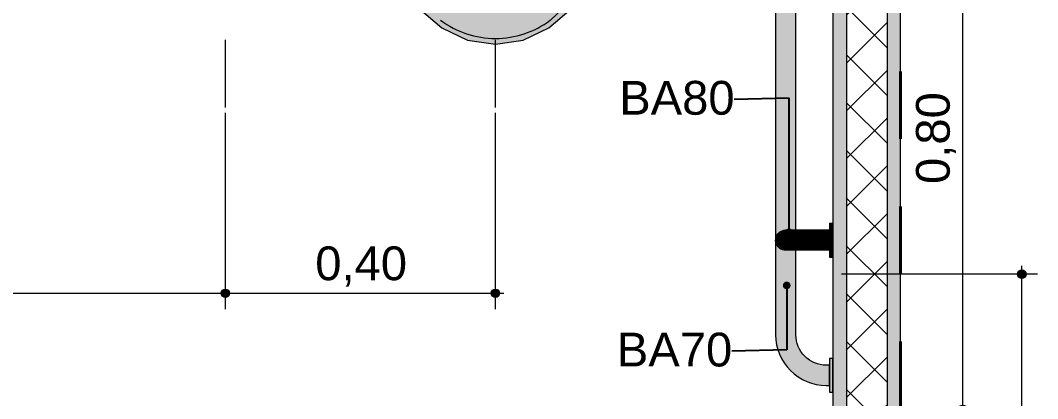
# Model space of a CAD drawing. Header units: metres. Extents: x -1.4 to 64, y -2.2 to 1.7.
# Drawn here: x 49.308 to 50.815, y -0.938 to -0.378 of the extents above; entities that cross this region are included whole.
import ezdxf

# ---------------------------------------------------------------- set-up
doc = ezdxf.new("R2010")
doc.units = ezdxf.units.M
doc.header["$MEASUREMENT"] = 0
doc.linetypes.add('Dashed', pattern=[0.035, 0.0225, -0.0125])
for name, color, linetype, lineweight in [('0_Caneta_No__1', 7, 'Continuous', 40), ('NOTAS-DETALHAMENTO.EXEC_Caneta_No__1', 7, 'Continuous', 40), ('NOTAS-DETALHAMENTO.EXEC_Caneta_No__241', 7, 'Continuous', 13), ('PAREDE CONSTRUIR_Caneta_No__241', 7, 'Continuous', 13), ('PAREDE CONSTRUIR_Caneta_No__255', 255, 'Continuous', 0), ('PAREDE CONSTRUIR_Caneta_No__83', 84, 'Continuous', 0)]:
    doc.layers.add(name, color=color, linetype=linetype, lineweight=lineweight)
for name, color, linetype, lineweight, true_color in [('0_Caneta_No__167', 7, 'Continuous', 0, 0x0035d5), ('0_Caneta_No__25', 7, 'Continuous', 13, 0x982312), ('EIXO HIDRÁULICO - Executivo.EXEC_Caneta_No__167', 7, 'Continuous', 0, 0x0035d5), ('LOUCAS-METAIS.ARQ_Caneta_No__18', 7, 'Continuous', 0, 0xdfdfdf), ('LOUCAS-METAIS.ARQ_Caneta_No__96', 7, 'Continuous', 0, 0xb6b6b6)]:
    doc.layers.add(name, color=color, linetype=linetype, lineweight=lineweight, true_color=true_color)
doc.styles.add('GENERATED_STYLE_1', font='arial.ttf')
doc.dimstyles.new('GENERATED_STYLE__1', dxfattribs={"dimtxt": 0.05, "dimasz": 0.02375, "dimexe": 0.18, "dimexo": 0.267183, "dimgap": 0, "dimtad": 1, "dimzin": 0, "dimdsep": 46, "dimtxsty": 'GENERATED_STYLE_1', "dimblk": 'ARROWHEAD_11', "dimblk1": 'ARROWHEAD_11', "dimblk2": 'ARROWHEAD_11', "dimcen": 0.09, "dimclrd": 256, "dimclre": 256, "dimclrt": 256, "dimadec": 0, "dimazin": 0, "dimtfac": 1, "dimtdec": 4, "dimtmove": 0, "dimatfit": 3, "dimfxl": 0, "dimtolj": 1, "dimtzin": 0, "dimarcsym": 0})
doc.dimstyles.new('GENERATED_STYLE__3', dxfattribs={"dimtxt": 0.05, "dimasz": 0.02375, "dimexe": 0.18, "dimexo": 0.267183, "dimgap": 0, "dimtad": 1, "dimtih": 1, "dimtoh": 1, "dimzin": 0, "dimdsep": 46, "dimtxsty": 'GENERATED_STYLE_1', "dimblk": 'ARROWHEAD_11', "dimblk1": 'ARROWHEAD_11', "dimblk2": 'ARROWHEAD_11', "dimcen": 0.09, "dimclrd": 256, "dimclre": 256, "dimclrt": 256, "dimadec": 0, "dimazin": 0, "dimtfac": 1, "dimtdec": 4, "dimtmove": 0, "dimatfit": 3, "dimfxl": 0, "dimtolj": 1, "dimtzin": 0, "dimarcsym": 0})
doc.dimstyles.new('GENERATED_STYLE__4', dxfattribs={"dimtxt": 0.18, "dimasz": 0.0228, "dimexe": 0.18, "dimexo": 0.0625, "dimgap": 0, "dimtad": 0, "dimtih": 1, "dimtoh": 1, "dimdec": 4, "dimzin": 0, "dimdsep": 46, "dimcen": 0.09, "dimadec": 0, "dimazin": 0, "dimtfac": 1, "dimtdec": 4, "dimtmove": 0, "dimatfit": 3, "dimldrblk": 'ARROWHEAD_11', "dimfxl": 0, "dimtolj": 1, "dimtzin": 0, "dimarcsym": 0})

# ---------------------------------------------------------------- blocks, each defined once
blk = doc.blocks.new('*D129', base_point=(49.4418, -0.7533))
at = {"layer": '0_Caneta_No__167', "linetype": 'Continuous', "lineweight": 0, "true_color": 0x0035d5}
for points in [[(48.7086, -0.7817), (48.709, -0.7841), (48.7104, -0.7861), (48.7124, -0.7875), (48.7148, -0.7879), (48.7172, -0.7875), (48.7192, -0.7861), (48.7206, -0.7841), (48.7211, -0.7817), (48.7206, -0.7793), (48.7192, -0.7773), (48.7172, -0.7759), (48.7148, -0.7754), (48.7124, -0.7759), (48.7104, -0.7773), (48.709, -0.7793)], [(49.6055, -0.7817), (49.606, -0.7841), (49.6074, -0.7861), (49.6094, -0.7875), (49.6118, -0.7879), (49.6142, -0.7875), (49.6162, -0.7861), (49.6176, -0.7841), (49.618, -0.7817), (49.6176, -0.7793), (49.6162, -0.7773), (49.6142, -0.7759), (49.6118, -0.7754), (49.6094, -0.7759), (49.6074, -0.7773), (49.606, -0.7793)]]:
    blk.add_hatch(color=162, dxfattribs=at).paths.add_polyline_path(points)
at = {"layer": '0_Caneta_No__167', "color": 162, "linetype": 'Continuous', "lineweight": 0, "true_color": 0x0035d5}
for p, q in [((48.7148, -0.7754), (48.7148, -0.5145)), ((49.6118, -0.7754), (49.6118, -0.5145)), ((48.7211, -0.7817), (49.6055, -0.7817)), ((48.7148, -0.8051), (48.7148, -0.7879)), ((49.6118, -0.8051), (49.6118, -0.7879))]:
    blk.add_line(p, q, dxfattribs=at)
for centre in [(48.7148, -0.7817), (49.6118, -0.7817)]:
    blk.add_circle(centre, 0.00625, dxfattribs=at)
at = {"layer": '0_Caneta_No__167', "color": 162, "lineweight": 0, "true_color": 0x0035d5, "insert": (49.0966, -0.7717), "char_height": 0.05, "attachment_point": 7, "style": 'GENERATED_STYLE_1'}
blk.add_mtext('\\A1;{\\pql;\\fArial|b0|i0|c0|p0;\\W1.000000;0,90}', dxfattribs=at)
blk = doc.blocks.new('ARROWHEAD_11')
at = {"color": 0, "linetype": 'Continuous', "lineweight": 0}
blk.add_line((0, 0), (-1, 0), dxfattribs=at)
at = {"color": 0, "linetype": 'Continuous', "lineweight": 0, "const_width": 0.25, "flags": 128}
blk.add_lwpolyline([(-0.125, 0, 1), (0.125, 0, 1)], format="xyb", close=True, dxfattribs=at)
blk = doc.blocks.new('*D130', base_point=(49.4418, -0.7533))
at = {"layer": '0_Caneta_No__167', "linetype": 'Continuous', "lineweight": 0, "true_color": 0x0035d5}
for points in [[(49.6055, -0.7817), (49.606, -0.7841), (49.6074, -0.7861), (49.6094, -0.7875), (49.6118, -0.7879), (49.6142, -0.7875), (49.6162, -0.7861), (49.6176, -0.7841), (49.618, -0.7817), (49.6176, -0.7793), (49.6162, -0.7773), (49.6142, -0.7759), (49.6118, -0.7754), (49.6094, -0.7759), (49.6074, -0.7773), (49.606, -0.7793)], [(50.0055, -0.7817), (50.006, -0.7841), (50.0074, -0.7861), (50.0094, -0.7875), (50.0118, -0.7879), (50.0142, -0.7875), (50.0162, -0.7861), (50.0176, -0.7841), (50.018, -0.7817), (50.0176, -0.7793), (50.0162, -0.7773), (50.0142, -0.7759), (50.0118, -0.7754), (50.0094, -0.7759), (50.0074, -0.7773), (50.006, -0.7793)]]:
    blk.add_hatch(color=162, dxfattribs=at).paths.add_polyline_path(points)
at = {"layer": '0_Caneta_No__167', "color": 162, "linetype": 'Continuous', "lineweight": 0, "true_color": 0x0035d5}
for p, q in [((49.6118, -0.7754), (49.6118, -0.5145)), ((50.0118, -0.7754), (50.0118, -0.5145)), ((49.618, -0.7817), (50.0055, -0.7817)), ((50.018, -0.7817), (50.0243, -0.7817)), ((49.6118, -0.8051), (49.6118, -0.7879)), ((50.0118, -0.8051), (50.0118, -0.7879))]:
    blk.add_line(p, q, dxfattribs=at)
for centre in [(49.6118, -0.7817), (50.0118, -0.7817)]:
    blk.add_circle(centre, 0.00625, dxfattribs=at)
at = {"layer": '0_Caneta_No__167', "color": 162, "lineweight": 0, "true_color": 0x0035d5, "insert": (49.745, -0.7717), "char_height": 0.05, "attachment_point": 7, "style": 'GENERATED_STYLE_1'}
blk.add_mtext('\\A1;{\\pql;\\fArial|b0|i0|c0|p0;\\W1.000000;0,40}', dxfattribs=at)
blk = doc.blocks.new('*D140', base_point=(49.4418, -0.7533))
at = {"layer": '0_Caneta_No__25', "linetype": 'Continuous', "lineweight": 13, "true_color": 0x982312}
for points in [[(50.6978, -0.1531), (50.6983, -0.1555), (50.6996, -0.1576), (50.7016, -0.1589), (50.704, -0.1594), (50.7064, -0.1589), (50.7085, -0.1576), (50.7098, -0.1555), (50.7103, -0.1531), (50.7098, -0.1508), (50.7085, -0.1487), (50.7064, -0.1474), (50.704, -0.1469), (50.7016, -0.1474), (50.6996, -0.1487), (50.6983, -0.1508)], [(50.6978, -0.9534), (50.6983, -0.9558), (50.6996, -0.9578), (50.7016, -0.9591), (50.704, -0.9596), (50.7064, -0.9591), (50.7085, -0.9578), (50.7098, -0.9558), (50.7103, -0.9534), (50.7098, -0.951), (50.7085, -0.9489), (50.7064, -0.9476), (50.704, -0.9471), (50.7016, -0.9476), (50.6996, -0.9489), (50.6983, -0.951)]]:
    blk.add_hatch(color=24, dxfattribs=at).paths.add_polyline_path(points)
at = {"layer": '0_Caneta_No__25', "color": 24, "linetype": 'Continuous', "lineweight": 13, "true_color": 0x982312}
for p, q in [((50.6978, -0.1531), (50.4369, -0.1531)), ((50.704, -0.9471), (50.704, -0.1594)), ((50.7275, -0.1531), (50.7103, -0.1531)), ((50.6978, -0.9534), (50.4369, -0.9534)), ((50.7275, -0.9534), (50.7103, -0.9534))]:
    blk.add_line(p, q, dxfattribs=at)
for centre in [(50.704, -0.1531), (50.704, -0.9534)]:
    blk.add_circle(centre, 0.00625, dxfattribs=at)
at = {"layer": '0_Caneta_No__25', "color": 24, "lineweight": 13, "true_color": 0x982312, "insert": (50.694, -0.62), "char_height": 0.05, "attachment_point": 7, "rotation": 90, "style": 'GENERATED_STYLE_1'}
blk.add_mtext('\\A1;{\\pql;\\fArial|b0|i0|c0|p0;\\W1.000000;0,80}', dxfattribs=at)
blk = doc.blocks.new('*D142', base_point=(49.4418, -0.7533))
at = {"layer": '0_Caneta_No__25', "linetype": 'Continuous', "lineweight": 13, "true_color": 0x982312}
for points in [[(50.7852, -0.7534), (50.7857, -0.7558), (50.7871, -0.7578), (50.7891, -0.7592), (50.7915, -0.7597), (50.7939, -0.7592), (50.7959, -0.7578), (50.7973, -0.7558), (50.7977, -0.7534), (50.7973, -0.751), (50.7959, -0.749), (50.7939, -0.7476), (50.7915, -0.7472), (50.7891, -0.7476), (50.7871, -0.749), (50.7857, -0.751)], [(50.7852, -1.8533), (50.7857, -1.8557), (50.7871, -1.8577), (50.7891, -1.8591), (50.7915, -1.8595), (50.7939, -1.8591), (50.7959, -1.8577), (50.7973, -1.8557), (50.7977, -1.8533), (50.7973, -1.8509), (50.7959, -1.8489), (50.7939, -1.8475), (50.7915, -1.847), (50.7891, -1.8475), (50.7871, -1.8489), (50.7857, -1.8509)]]:
    blk.add_hatch(color=24, dxfattribs=at).paths.add_polyline_path(points)
at = {"layer": '0_Caneta_No__25', "color": 24, "linetype": 'Continuous', "lineweight": 13, "true_color": 0x982312}
for p, q in [((50.7915, -0.7472), (50.7915, -0.7409)), ((50.7852, -0.7534), (50.5243, -0.7534)), ((50.7915, -1.847), (50.7915, -0.7597)), ((50.8149, -0.7534), (50.7977, -0.7534)), ((50.7852, -1.8533), (50.5243, -1.8533)), ((50.8149, -1.8533), (50.7977, -1.8533)), ((50.7915, -1.8658), (50.7915, -1.8595))]:
    blk.add_line(p, q, dxfattribs=at)
for centre in [(50.7915, -0.7534), (50.7915, -1.8533)]:
    blk.add_circle(centre, 0.00625, dxfattribs=at)
at = {"layer": '0_Caneta_No__25', "color": 24, "lineweight": 13, "true_color": 0x982312, "insert": (50.7815, -1.3701), "char_height": 0.05, "attachment_point": 7, "rotation": 90, "style": 'GENERATED_STYLE_1'}
blk.add_mtext('\\A1;{\\pql;\\fArial|b0|i0|c0|p0;\\W1.000000;1,10}', dxfattribs=at)

msp = doc.modelspace()

# ---------------------------------------------------------------- hatches: boundary and pattern name
at = {"layer": 'LOUCAS-METAIS.ARQ_Caneta_No__18', "linetype": 'Continuous', "lineweight": 0, "true_color": 0xdfdfdf}
for points in [[(49.8424, -0.2267), (49.8548, -0.2765), (49.8738, -0.3234), (49.8994, -0.3606), (49.9324, -0.3891), (49.9707, -0.4071), (50.0118, -0.4133), (50.0528, -0.4071), (50.0911, -0.3891), (50.1242, -0.3606), (50.1498, -0.3234), (50.1688, -0.2765), (50.1812, -0.2267), (50.1867, -0.1754), (50.1851, -0.1237), (50.1528, 0.2267), (49.8708, 0.2267), (49.8384, -0.1237), (49.8369, -0.1754)], [(50.5068, -0.0881), (50.5018, -0.0881, 0.414214), (50.4268, -0.1631), (50.4268, -0.8431, 0.414214), (50.5018, -0.9181), (50.5068, -0.9181), (50.5068, -0.8881), (50.5018, -0.8881, -0.414214), (50.4568, -0.8431), (50.4568, -0.1631, -0.414214), (50.5018, -0.1181), (50.5068, -0.1181)], [(50.4319, -0.6937), (50.4337, -0.6918), (50.432, -0.6918), (50.4302, -0.6937)], [(50.4388, -0.6918), (50.4337, -0.6918), (50.4319, -0.6937), (50.4372, -0.6937)], [(50.4337, -0.6918), (50.4358, -0.6903), (50.4341, -0.6903), (50.432, -0.6918)], [(50.4408, -0.6903), (50.4358, -0.6903), (50.4337, -0.6918), (50.4388, -0.6918)], [(50.4365, -0.6891), (50.4341, -0.6903), (50.4358, -0.6903), (50.4381, -0.6891)], [(50.4429, -0.6891), (50.4381, -0.6891), (50.4358, -0.6903), (50.4408, -0.6903)], [(50.4381, -0.6891), (50.4405, -0.6884), (50.439, -0.6884), (50.4365, -0.6891)], [(50.4472, -0.6918), (50.4388, -0.6918), (50.4372, -0.6937), (50.4457, -0.6937)], [(50.4452, -0.6884), (50.4405, -0.6884), (50.4381, -0.6891), (50.4429, -0.6891)], [(50.4408, -0.6903), (50.4388, -0.6918), (50.4472, -0.6918), (50.4488, -0.6903)], [(50.4405, -0.6884), (50.4431, -0.6881), (50.4416, -0.6881), (50.439, -0.6884)], [(50.4431, -0.6881), (50.4405, -0.6884), (50.4452, -0.6884), (50.4475, -0.6881)], [(50.4507, -0.6891), (50.4429, -0.6891), (50.4408, -0.6903), (50.4488, -0.6903)], [(50.4527, -0.6884), (50.4452, -0.6884), (50.4429, -0.6891), (50.4507, -0.6891)], [(50.4527, -0.6884), (50.4547, -0.6881), (50.4475, -0.6881), (50.4452, -0.6884)], [(50.4472, -0.6918), (50.4457, -0.6937), (50.4571, -0.6937), (50.4582, -0.6918)], [(50.4596, -0.6903), (50.4488, -0.6903), (50.4472, -0.6918), (50.4582, -0.6918)], [(50.461, -0.6891), (50.4507, -0.6891), (50.4488, -0.6903), (50.4596, -0.6903)], [(50.461, -0.6891), (50.4626, -0.6884), (50.4527, -0.6884), (50.4507, -0.6891)], [(50.4626, -0.6884), (50.4643, -0.6881), (50.4547, -0.6881), (50.4527, -0.6884)], [(50.4715, -0.6918), (50.4582, -0.6918), (50.4571, -0.6937), (50.4707, -0.6937)], [(50.4724, -0.6903), (50.4596, -0.6903), (50.4582, -0.6918), (50.4715, -0.6918)], [(50.461, -0.6891), (50.4596, -0.6903), (50.4724, -0.6903), (50.4734, -0.6891)], [(50.4734, -0.6891), (50.4745, -0.6884), (50.4626, -0.6884), (50.461, -0.6891)], [(50.4643, -0.6881), (50.4626, -0.6884), (50.4745, -0.6884), (50.4757, -0.6881)], [(50.4859, -0.6937), (50.4863, -0.6918), (50.4715, -0.6918), (50.4707, -0.6937)], [(50.4867, -0.6903), (50.4724, -0.6903), (50.4715, -0.6918), (50.4863, -0.6918)], [(50.4873, -0.6891), (50.4734, -0.6891), (50.4724, -0.6903), (50.4867, -0.6903)], [(50.4878, -0.6884), (50.4745, -0.6884), (50.4734, -0.6891), (50.4873, -0.6891)], [(50.4878, -0.6884), (50.4884, -0.6881), (50.4757, -0.6881), (50.4745, -0.6884)], [(50.5012, -0.6937), (50.5013, -0.6918), (50.4863, -0.6918), (50.4859, -0.6937)], [(50.5013, -0.6918), (50.5014, -0.6903), (50.4867, -0.6903), (50.4863, -0.6918)], [(50.4873, -0.6891), (50.4867, -0.6903), (50.5014, -0.6903), (50.5015, -0.6891)], [(50.5017, -0.6884), (50.4878, -0.6884), (50.4873, -0.6891), (50.5015, -0.6891)], [(50.5018, -0.6881), (50.4884, -0.6881), (50.4878, -0.6884), (50.5017, -0.6884)], [(50.5068, -0.6918), (50.5013, -0.6918), (50.5012, -0.6937), (50.5068, -0.6937)], [(50.5068, -0.6903), (50.5014, -0.6903), (50.5013, -0.6918), (50.5068, -0.6918)], [(50.5015, -0.6891), (50.5014, -0.6903), (50.5068, -0.6903), (50.5068, -0.6891)], [(50.5068, -0.6884), (50.5017, -0.6884), (50.5015, -0.6891), (50.5068, -0.6891)], [(50.5018, -0.6881), (50.5017, -0.6884), (50.5068, -0.6884), (50.5068, -0.6881)], [(50.5118, -0.6782), (50.5068, -0.6782), (50.5068, -0.6788), (50.5118, -0.6788)], [(50.5068, -0.6788), (50.5068, -0.6815), (50.5118, -0.6815), (50.5118, -0.6788)], [(50.5068, -0.6815), (50.5068, -0.6861), (50.5118, -0.6861), (50.5118, -0.6815)], [(50.5118, -0.6861), (50.5068, -0.6861), (50.5068, -0.6923), (50.5118, -0.6923)], [(50.5068, -0.6923), (50.5068, -0.6994), (50.5118, -0.6994), (50.5118, -0.6923)], [(50.4286, -0.7034), (50.4288, -0.7008), (50.427, -0.7008), (50.4268, -0.7034)], [(50.4289, -0.706), (50.4286, -0.7034), (50.4268, -0.7034), (50.4271, -0.706)], [(50.4288, -0.7008), (50.4294, -0.6983), (50.4276, -0.6983), (50.427, -0.7008)], [(50.4289, -0.706), (50.4271, -0.706), (50.4278, -0.7085), (50.4296, -0.7085)], [(50.4294, -0.6983), (50.4305, -0.6959), (50.4287, -0.6959), (50.4276, -0.6983)], [(50.4288, -0.7008), (50.4286, -0.7034), (50.4342, -0.7034), (50.4343, -0.7008)], [(50.4342, -0.7034), (50.4286, -0.7034), (50.4289, -0.706), (50.4344, -0.706)], [(50.4319, -0.6937), (50.4302, -0.6937), (50.4287, -0.6959), (50.4305, -0.6959)], [(50.4294, -0.6983), (50.4288, -0.7008), (50.4343, -0.7008), (50.4349, -0.6983)], [(50.4344, -0.706), (50.4289, -0.706), (50.4296, -0.7085), (50.4351, -0.7085)], [(50.4305, -0.6959), (50.4294, -0.6983), (50.4349, -0.6983), (50.4359, -0.6959)], [(50.4372, -0.6937), (50.4319, -0.6937), (50.4305, -0.6959), (50.4359, -0.6959)], [(50.4343, -0.7008), (50.4342, -0.7034), (50.4431, -0.7034), (50.4433, -0.7008)], [(50.4431, -0.7034), (50.4342, -0.7034), (50.4344, -0.706), (50.4433, -0.706)], [(50.4349, -0.6983), (50.4343, -0.7008), (50.4433, -0.7008), (50.4438, -0.6983)], [(50.4433, -0.706), (50.4344, -0.706), (50.4351, -0.7085), (50.4439, -0.7085)], [(50.4359, -0.6959), (50.4349, -0.6983), (50.4438, -0.6983), (50.4446, -0.6959)], [(50.4457, -0.6937), (50.4372, -0.6937), (50.4359, -0.6959), (50.4446, -0.6959)], [(50.4433, -0.7008), (50.4431, -0.7034), (50.455, -0.7034), (50.4551, -0.7008)], [(50.4431, -0.7034), (50.4433, -0.706), (50.4552, -0.706), (50.455, -0.7034)], [(50.4555, -0.6983), (50.4438, -0.6983), (50.4433, -0.7008), (50.4551, -0.7008)], [(50.4552, -0.706), (50.4433, -0.706), (50.4439, -0.7085), (50.4556, -0.7085)], [(50.4562, -0.6959), (50.4446, -0.6959), (50.4438, -0.6983), (50.4555, -0.6983)], [(50.4571, -0.6937), (50.4457, -0.6937), (50.4446, -0.6959), (50.4562, -0.6959)], [(50.4693, -0.7008), (50.4551, -0.7008), (50.455, -0.7034), (50.4692, -0.7034)], [(50.4692, -0.7034), (50.455, -0.7034), (50.4552, -0.706), (50.4694, -0.706)], [(50.4555, -0.6983), (50.4551, -0.7008), (50.4693, -0.7008), (50.4696, -0.6983)], [(50.4694, -0.706), (50.4552, -0.706), (50.4556, -0.7085), (50.4697, -0.7085)], [(50.4701, -0.6959), (50.4562, -0.6959), (50.4555, -0.6983), (50.4696, -0.6983)], [(50.4707, -0.6937), (50.4571, -0.6937), (50.4562, -0.6959), (50.4701, -0.6959)], [(50.4851, -0.7034), (50.4852, -0.7008), (50.4693, -0.7008), (50.4692, -0.7034)], [(50.4852, -0.706), (50.4851, -0.7034), (50.4692, -0.7034), (50.4694, -0.706)], [(50.4852, -0.7008), (50.4853, -0.6983), (50.4696, -0.6983), (50.4693, -0.7008)], [(50.4694, -0.706), (50.4697, -0.7085), (50.4853, -0.7085), (50.4852, -0.706)], [(50.4853, -0.6983), (50.4855, -0.6959), (50.4701, -0.6959), (50.4696, -0.6983)], [(50.4707, -0.6937), (50.4701, -0.6959), (50.4855, -0.6959), (50.4859, -0.6937)], [(50.501, -0.7034), (50.501, -0.7008), (50.4852, -0.7008), (50.4851, -0.7034)], [(50.501, -0.706), (50.501, -0.7034), (50.4851, -0.7034), (50.4852, -0.706)], [(50.501, -0.7008), (50.501, -0.6983), (50.4853, -0.6983), (50.4852, -0.7008)], [(50.4852, -0.706), (50.4853, -0.7085), (50.501, -0.7085), (50.501, -0.706)], [(50.501, -0.6983), (50.5011, -0.6959), (50.4855, -0.6959), (50.4853, -0.6983)], [(50.5012, -0.6937), (50.4859, -0.6937), (50.4855, -0.6959), (50.5011, -0.6959)], [(50.5068, -0.6959), (50.5011, -0.6959), (50.501, -0.6983), (50.5068, -0.6983)], [(50.5068, -0.6983), (50.501, -0.6983), (50.501, -0.7008), (50.5068, -0.7008)], [(50.5068, -0.7008), (50.501, -0.7008), (50.501, -0.7034), (50.5068, -0.7034)], [(50.5068, -0.7034), (50.501, -0.7034), (50.501, -0.706), (50.5068, -0.706)], [(50.501, -0.706), (50.501, -0.7085), (50.5068, -0.7085), (50.5068, -0.706)], [(50.5012, -0.6937), (50.5011, -0.6959), (50.5068, -0.6959), (50.5068, -0.6937)], [(50.5118, -0.6994), (50.5068, -0.6994), (50.5068, -0.7069), (50.5118, -0.7069)], [(50.5068, -0.7069), (50.5068, -0.714), (50.5118, -0.714), (50.5118, -0.7069)], [(50.4307, -0.7109), (50.4296, -0.7085), (50.4278, -0.7085), (50.429, -0.7109)], [(50.4322, -0.713), (50.4307, -0.7109), (50.429, -0.7109), (50.4305, -0.713)], [(50.4296, -0.7085), (50.4307, -0.7109), (50.4361, -0.7109), (50.4351, -0.7085)], [(50.4305, -0.713), (50.4324, -0.7148), (50.4341, -0.7148), (50.4322, -0.713)], [(50.4307, -0.7109), (50.4322, -0.713), (50.4375, -0.713), (50.4361, -0.7109)], [(50.4375, -0.713), (50.4322, -0.713), (50.4341, -0.7148), (50.4392, -0.7148)], [(50.4362, -0.7163), (50.4341, -0.7148), (50.4324, -0.7148), (50.4346, -0.7163)], [(50.4341, -0.7148), (50.4362, -0.7163), (50.4412, -0.7163), (50.4392, -0.7148)], [(50.4385, -0.7173), (50.4362, -0.7163), (50.4346, -0.7163), (50.4369, -0.7173)], [(50.4439, -0.7085), (50.4351, -0.7085), (50.4361, -0.7109), (50.4448, -0.7109)], [(50.4361, -0.7109), (50.4375, -0.713), (50.446, -0.713), (50.4448, -0.7109)], [(50.4412, -0.7163), (50.4362, -0.7163), (50.4385, -0.7173), (50.4433, -0.7173)], [(50.4369, -0.7173), (50.4395, -0.718), (50.441, -0.718), (50.4385, -0.7173)], [(50.446, -0.713), (50.4375, -0.713), (50.4392, -0.7148), (50.4475, -0.7148)], [(50.4433, -0.7173), (50.4385, -0.7173), (50.441, -0.718), (50.4456, -0.718)], [(50.4392, -0.7148), (50.4412, -0.7163), (50.4492, -0.7163), (50.4475, -0.7148)], [(50.4436, -0.7181), (50.441, -0.718), (50.4395, -0.718), (50.4421, -0.7181)], [(50.4456, -0.718), (50.441, -0.718), (50.4436, -0.7181), (50.448, -0.7181)], [(50.4492, -0.7163), (50.4412, -0.7163), (50.4433, -0.7173), (50.4511, -0.7173)], [(50.4511, -0.7173), (50.4433, -0.7173), (50.4456, -0.718), (50.4531, -0.718)], [(50.4556, -0.7085), (50.4439, -0.7085), (50.4448, -0.7109), (50.4564, -0.7109)], [(50.4564, -0.7109), (50.4448, -0.7109), (50.446, -0.713), (50.4573, -0.713)], [(50.4551, -0.7181), (50.4531, -0.718), (50.4456, -0.718), (50.448, -0.7181)], [(50.446, -0.713), (50.4475, -0.7148), (50.4585, -0.7148), (50.4573, -0.713)], [(50.4585, -0.7148), (50.4475, -0.7148), (50.4492, -0.7163), (50.4599, -0.7163)], [(50.4492, -0.7163), (50.4511, -0.7173), (50.4614, -0.7173), (50.4599, -0.7163)], [(50.4614, -0.7173), (50.4511, -0.7173), (50.4531, -0.718), (50.4629, -0.718)], [(50.4646, -0.7181), (50.4629, -0.718), (50.4531, -0.718), (50.4551, -0.7181)], [(50.4697, -0.7085), (50.4556, -0.7085), (50.4564, -0.7109), (50.4702, -0.7109)], [(50.4702, -0.7109), (50.4564, -0.7109), (50.4573, -0.713), (50.4709, -0.713)], [(50.4709, -0.713), (50.4573, -0.713), (50.4585, -0.7148), (50.4717, -0.7148)], [(50.4717, -0.7148), (50.4585, -0.7148), (50.4599, -0.7163), (50.4726, -0.7163)], [(50.4737, -0.7173), (50.4726, -0.7163), (50.4599, -0.7163), (50.4614, -0.7173)], [(50.4614, -0.7173), (50.4629, -0.718), (50.4748, -0.718), (50.4737, -0.7173)], [(50.4748, -0.718), (50.4629, -0.718), (50.4646, -0.7181), (50.4759, -0.7181)], [(50.4856, -0.7109), (50.4853, -0.7085), (50.4697, -0.7085), (50.4702, -0.7109)], [(50.4859, -0.713), (50.4856, -0.7109), (50.4702, -0.7109), (50.4709, -0.713)], [(50.4859, -0.713), (50.4709, -0.713), (50.4717, -0.7148), (50.4864, -0.7148)], [(50.4864, -0.7148), (50.4717, -0.7148), (50.4726, -0.7163), (50.4868, -0.7163)], [(50.4868, -0.7163), (50.4726, -0.7163), (50.4737, -0.7173), (50.4874, -0.7173)], [(50.4874, -0.7173), (50.4737, -0.7173), (50.4748, -0.718), (50.488, -0.718)], [(50.4885, -0.7181), (50.488, -0.718), (50.4748, -0.718), (50.4759, -0.7181)], [(50.5011, -0.7109), (50.501, -0.7085), (50.4853, -0.7085), (50.4856, -0.7109)], [(50.5012, -0.713), (50.5011, -0.7109), (50.4856, -0.7109), (50.4859, -0.713)], [(50.5012, -0.713), (50.4859, -0.713), (50.4864, -0.7148), (50.5013, -0.7148)], [(50.5014, -0.7163), (50.5013, -0.7148), (50.4864, -0.7148), (50.4868, -0.7163)], [(50.5016, -0.7173), (50.5014, -0.7163), (50.4868, -0.7163), (50.4874, -0.7173)], [(50.5016, -0.7173), (50.4874, -0.7173), (50.488, -0.718), (50.5017, -0.718)], [(50.5017, -0.718), (50.488, -0.718), (50.4885, -0.7181), (50.5018, -0.7181)], [(50.5068, -0.7085), (50.501, -0.7085), (50.5011, -0.7109), (50.5068, -0.7109)], [(50.5068, -0.7109), (50.5011, -0.7109), (50.5012, -0.713), (50.5068, -0.713)], [(50.5068, -0.713), (50.5012, -0.713), (50.5013, -0.7148), (50.5068, -0.7148)], [(50.5068, -0.7148), (50.5013, -0.7148), (50.5014, -0.7163), (50.5068, -0.7163)], [(50.5068, -0.7163), (50.5014, -0.7163), (50.5016, -0.7173), (50.5068, -0.7173)], [(50.5068, -0.7173), (50.5016, -0.7173), (50.5017, -0.718), (50.5068, -0.718)], [(50.5068, -0.7181), (50.5068, -0.718), (50.5017, -0.718), (50.5018, -0.7181)], [(50.5118, -0.714), (50.5068, -0.714), (50.5068, -0.7201), (50.5118, -0.7201)], [(50.5068, -0.7201), (50.5068, -0.7248), (50.5118, -0.7248), (50.5118, -0.7201)], [(50.5068, -0.7248), (50.5068, -0.7275), (50.5118, -0.7275), (50.5118, -0.7248)], [(50.5118, -0.7275), (50.5068, -0.7275), (50.5068, -0.7281), (50.5118, -0.7281)], [(50.5118, -0.8781), (50.5068, -0.8781), (50.5068, -0.9281), (50.5118, -0.9281)]]:
    msp.add_hatch(color=254, dxfattribs=at).paths.add_polyline_path(points)
at = {"layer": 'PAREDE CONSTRUIR_Caneta_No__255', "linetype": 'Continuous', "lineweight": 0}
for points in [[(50.5318, -1.8533), (50.5318, 0.2467), (50.5118, 0.2467), (50.5118, -1.8533)], [(50.5918, -1.9333), (50.6118, -1.9333), (50.6118, 0.2467), (50.5918, 0.2467)]]:
    msp.add_hatch(color=255, dxfattribs=at).paths.add_polyline_path(points)
at = {"layer": 'PAREDE CONSTRUIR_Caneta_No__83', "linetype": 'Continuous', "lineweight": 0}
h = msp.add_hatch(dxfattribs=at)
h.set_pattern_fill('Placomur_0010', color=84, style=0, pattern_type=2)
h.set_pattern_definition([(45, (49.441776, -0.753284), (-0.0353553, 0.0353553), []), (135, (49.441776, -0.753284), (0.0353553, 0.0353553), [])])
h.paths.add_polyline_path([(50.5918, -1.8733), (50.5918, 0.2467), (50.5318, 0.2467), (50.5318, -1.8733)])

# ---------------------------------------------------------------- linework, layer by layer
at = {"layer": '0_Caneta_No__1', "color": 7, "linetype": 'Dashed', "lineweight": 40}
msp.add_lwpolyline([(50.6118, -1.9533), (50.6118, 0.4467), (48.2718, 0.4467), (48.2718, -1.9533)], close=True, dxfattribs=at)
at = {"layer": 'EIXO HIDRÁULICO - Executivo.EXEC_Caneta_No__167', "color": 162, "linetype": 'Dashed', "lineweight": 0, "true_color": 0x0035d5}
for p, q in [((49.6118, -0.7067), (49.6118, 0.2427)), ((50.0118, -0.7067), (50.0118, 0.2427))]:
    msp.add_line(p, q, dxfattribs=at)
at = {"layer": 'LOUCAS-METAIS.ARQ_Caneta_No__96', "color": 253, "linetype": 'Continuous', "lineweight": 0, "true_color": 0xb6b6b6}
for p, q in [((50.4302, -0.6937), (50.432, -0.6918)), ((50.432, -0.6918), (50.4341, -0.6903)), ((50.4341, -0.6903), (50.4365, -0.6891)), ((50.4365, -0.6891), (50.439, -0.6884)), ((50.439, -0.6884), (50.4416, -0.6881)), ((50.4431, -0.6881), (50.4416, -0.6881)), ((50.4475, -0.6881), (50.4431, -0.6881)), ((50.4547, -0.6881), (50.4475, -0.6881)), ((50.4643, -0.6881), (50.4547, -0.6881)), ((50.4757, -0.6881), (50.4643, -0.6881)), ((50.4884, -0.6881), (50.4757, -0.6881)), ((50.5018, -0.6881), (50.4884, -0.6881)), ((50.5068, -0.6881), (50.5018, -0.6881)), ((50.5068, -0.6782), (50.5068, -0.6788)), ((50.5068, -0.6782), (50.5118, -0.6782)), ((50.5068, -0.6788), (50.5068, -0.6815)), ((50.5068, -0.6815), (50.5068, -0.6861)), ((50.5068, -0.6861), (50.5068, -0.6923)), ((50.5068, -0.6923), (50.5068, -0.6994)), ((50.5118, -0.6782), (50.5118, -0.6788)), ((50.5118, -0.6788), (50.5118, -0.6815)), ((50.5118, -0.6815), (50.5118, -0.6861)), ((50.5118, -0.6861), (50.5118, -0.6923)), ((50.5118, -0.6923), (50.5118, -0.6994)), ((50.4268, -0.7034), (50.427, -0.7008)), ((50.4271, -0.706), (50.4268, -0.7034)), ((50.427, -0.7008), (50.4276, -0.6983)), ((50.4278, -0.7085), (50.4271, -0.706)), ((50.4276, -0.6983), (50.4287, -0.6959)), ((50.4287, -0.6959), (50.4302, -0.6937)), ((50.5068, -0.6994), (50.5068, -0.7069)), ((50.5068, -0.7069), (50.5068, -0.714)), ((50.5118, -0.6994), (50.5118, -0.7069)), ((50.5118, -0.7069), (50.5118, -0.714)), ((50.429, -0.7109), (50.4278, -0.7085)), ((50.4305, -0.713), (50.429, -0.7109)), ((50.4324, -0.7148), (50.4305, -0.713)), ((50.4346, -0.7163), (50.4324, -0.7148)), ((50.4369, -0.7173), (50.4346, -0.7163)), ((50.4395, -0.718), (50.4369, -0.7173)), ((50.4421, -0.7181), (50.4395, -0.718)), ((50.4436, -0.7181), (50.4421, -0.7181)), ((50.448, -0.7181), (50.4436, -0.7181)), ((50.4551, -0.7181), (50.448, -0.7181)), ((50.4646, -0.7181), (50.4551, -0.7181)), ((50.4759, -0.7181), (50.4646, -0.7181)), ((50.4885, -0.7181), (50.4759, -0.7181)), ((50.5018, -0.7181), (50.4885, -0.7181)), ((50.5068, -0.7181), (50.5018, -0.7181)), ((50.5068, -0.714), (50.5068, -0.7201)), ((50.5068, -0.7201), (50.5068, -0.7248)), ((50.5118, -0.714), (50.5118, -0.7201)), ((50.5118, -0.7201), (50.5118, -0.7248)), ((50.5068, -0.7248), (50.5068, -0.7275)), ((50.5068, -0.7275), (50.5068, -0.7281)), ((50.5068, -0.7281), (50.5118, -0.7281)), ((50.5118, -0.7248), (50.5118, -0.7275)), ((50.5118, -0.7275), (50.5118, -0.7281))]:
    msp.add_line(p, q, dxfattribs=at)
for points in [[(49.8424, -0.2267), (49.8548, -0.2765), (49.8738, -0.3234), (49.8994, -0.3606), (49.9324, -0.3891), (49.9707, -0.4071), (50.0118, -0.4133), (50.0528, -0.4071), (50.0911, -0.3891), (50.1242, -0.3606), (50.1498, -0.3234), (50.1688, -0.2765), (50.1812, -0.2267), (50.1867, -0.1754), (50.1851, -0.1237), (50.1528, 0.2267), (49.8708, 0.2267), (49.8384, -0.1237), (49.8369, -0.1754)], [(50.5118, -0.8781), (50.5068, -0.8781), (50.5068, -0.9281), (50.5118, -0.9281)]]:
    msp.add_lwpolyline(points, close=True, dxfattribs=at)
msp.add_lwpolyline([(50.5068, -0.0881), (50.5018, -0.0881, 0.414214), (50.4268, -0.1631), (50.4268, -0.8431, 0.414214), (50.5018, -0.9181), (50.5068, -0.9181), (50.5068, -0.8881), (50.5018, -0.8881, -0.414214), (50.4568, -0.8431), (50.4568, -0.1631, -0.414214), (50.5018, -0.1181), (50.5068, -0.1181)], format="xyb", close=True, dxfattribs=at)
for centre, major_axis, start_param, end_param in [((49.9223, -0.1856), (0, 0.2571), 3.867528, 4.768116), ((50.0126, -0.266), (0, 0.1386), 2.509088, 3.135732), ((50.011, -0.266), (0, 0.1386), 3.147454, 3.774097)]:
    msp.add_ellipse(centre, major_axis=major_axis, ratio=0.999377, start_param=start_param, end_param=end_param, dxfattribs=at)
at = {"layer": 'PAREDE CONSTRUIR_Caneta_No__241', "color": 7, "linetype": 'Continuous', "lineweight": 13}
for p, q in [((50.5318, 0.2467), (50.5318, -1.8533)), ((50.5918, 0.2467), (50.5918, -1.8733))]:
    msp.add_line(p, q, dxfattribs=at)
for points in [[(50.5118, 0.2467), (50.5118, -1.8533)], [(50.6118, -1.9333), (50.6118, 0.2467)]]:
    msp.add_lwpolyline(points, dxfattribs=at)

# ---------------------------------------------------------------- texts
at = {"layer": 'NOTAS-DETALHAMENTO.EXEC_Caneta_No__1', "color": 7, "linetype": 'Continuous', "lineweight": 40, "char_height": 0.05, "attachment_point": 4, "style": 'GENERATED_STYLE_1'}
for s, insert in [('\\A1;{\\pql;\\fArial|b0|i0|c0|p0;\\W1.000000;BA\\fArial|b0|i0|c0|p0;\\W1.000000;80}', (50.1952, -0.4928)), ('\\A1;{\\pql;\\fArial|b0|i0|c0|p0;\\W1.000000;BA\\fArial|b0|i0|c0|p0;\\W1.000000;70}', (50.1917, -0.8654))]:
    msp.add_mtext(s, dxfattribs=dict(at, insert=insert))

# ---------------------------------------------------------------- dimensions: what is measured, and where the dimension line sits
at = {"color": 24, "linetype": 'Continuous', "lineweight": 13, "true_color": 0x982312}
for base, p1, p2, picture, middle in [((50.704, -0.1531), (50.5068, -0.9534), (50.5068, -0.1531), '*D140', (50.669, -0.5553)), ((50.7915, -0.7534), (50.5118, -1.8533), (50.5068, -0.7534), '*D142', (50.7565, -1.3053))]:
    dim = msp.add_linear_dim(base=base, p1=p1, p2=p2, angle=90, dimstyle='GENERATED_STYLE__1', dxfattribs=at)
    dim.commit()
    dim.dimension.update_dxf_attribs({"geometry": picture, "text_midpoint": middle, "dimtype": 160, "text_rotation": 90})
at = {"color": 162, "linetype": 'Continuous', "lineweight": 0, "true_color": 0x0035d5}
for base, p1, p2, picture, middle in [((49.6118, -0.7817), (48.7148, -0.7067), (49.6118, -0.7067), '*D129', (49.1613, -0.7467)), ((50.0118, -0.7817), (49.6118, -0.7067), (50.0118, -0.7067), '*D130', (49.8098, -0.7467))]:
    dim = msp.add_linear_dim(base=base, p1=p1, p2=p2, dimstyle='GENERATED_STYLE__3', dxfattribs=at)
    dim.commit()
    dim.dimension.update_dxf_attribs({"geometry": picture, "text_midpoint": middle, "dimtype": 160})

# ---------------------------------------------------------------- leaders
at = {"layer": 'NOTAS-DETALHAMENTO.EXEC_Caneta_No__241', "color": 7, "linetype": 'Continuous', "lineweight": 13, "annotation_type": 0, "has_hookline": 1, "hookline_direction": 1, "text_width": 0.1623}
for points in [[(50.4467, -0.6914), (50.4467, -0.4928), (50.3654, -0.4947)], [(50.4432, -0.7701), (50.4432, -0.8654), (50.3619, -0.8674)]]:
    msp.add_leader(points, dimstyle='GENERATED_STYLE__4', dxfattribs=at)

doc.saveas('drawing.dxf')
